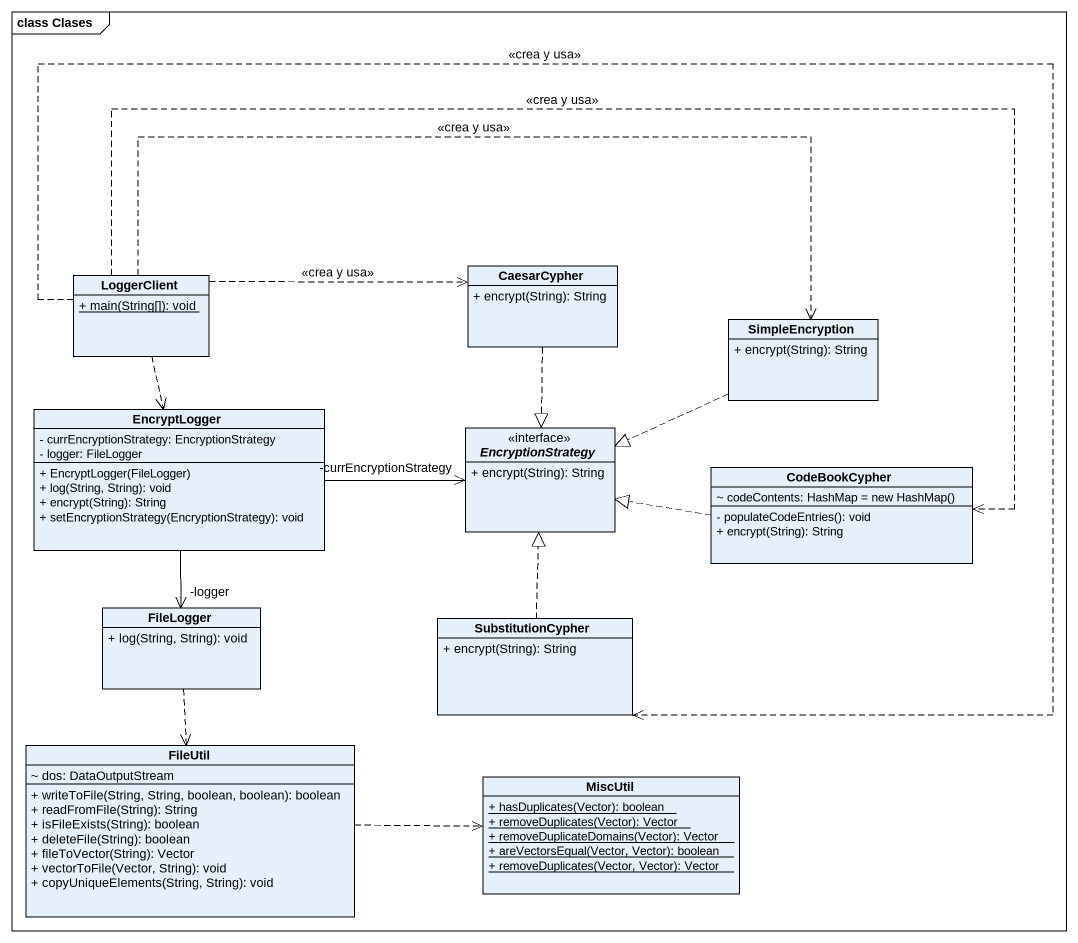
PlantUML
@startuml
mainframe class Clases
hide circle
hide empty members
skinparam classAttributeIconSize 0
class LoggerClient {
  {static} + main(String[]): void
}
class CaesarCypher {
  + encrypt(String): String
}
class SimpleEncryption {
  + encrypt(String): String
}
class EncryptLogger {
  - currEncryptionStrategy: EncryptionStrategy
  - logger: FileLogger
  + EncryptLogger(FileLogger)
  + log(String, String): void
  + encrypt(String): String
  + setEncryptionStrategy(EncryptionStrategy): void
}
interface EncryptionStrategy {
  + encrypt(String): String
}
class CodeBookCypher {
  {field} ~ codeContents: HashMap = new HashMap()
  - populateCodeEntries(): void
  + encrypt(String): String
}
class FileLogger {
  + log(String, String): void
}
class SubstitutionCypher {
  + encrypt(String): String
}
class FileUtil {
  ~ dos: DataOutputStream
  + writeToFile(String, String, boolean, boolean): boolean
  + readFromFile(String): String
  + isFileExists(String): boolean
  + deleteFile(String): boolean
  + fileToVector(String): Vector
  + vectorToFile(Vector, String): void
  + copyUniqueElements(String, String): void
}
class MiscUtil {
  {static} + hasDuplicates(Vector): boolean
  {static} + removeDuplicates(Vector): Vector
  {static} + removeDuplicateDomains(Vector): Vector
  {static} + areVectorsEqual(Vector, Vector): boolean
  {static} + removeDuplicates(Vector, Vector): Vector
}
LoggerClient .right.> CaesarCypher : <<crea y usa>>
LoggerClient .right.> SimpleEncryption : <<crea y usa>>
LoggerClient ..> EncryptLogger
LoggerClient .right.> CodeBookCypher : <<crea y usa>>
LoggerClient ..> SubstitutionCypher : <<crea y usa>>
CaesarCypher ..|> EncryptionStrategy
SimpleEncryption .left.|> EncryptionStrategy
EncryptLogger -right-> "-currEncryptionStrategy" EncryptionStrategy
EncryptLogger --> "-logger" FileLogger
CodeBookCypher .left.|> EncryptionStrategy
FileLogger ..> FileUtil
SubstitutionCypher .up.|> EncryptionStrategy
FileUtil .right.> MiscUtil
@enduml
